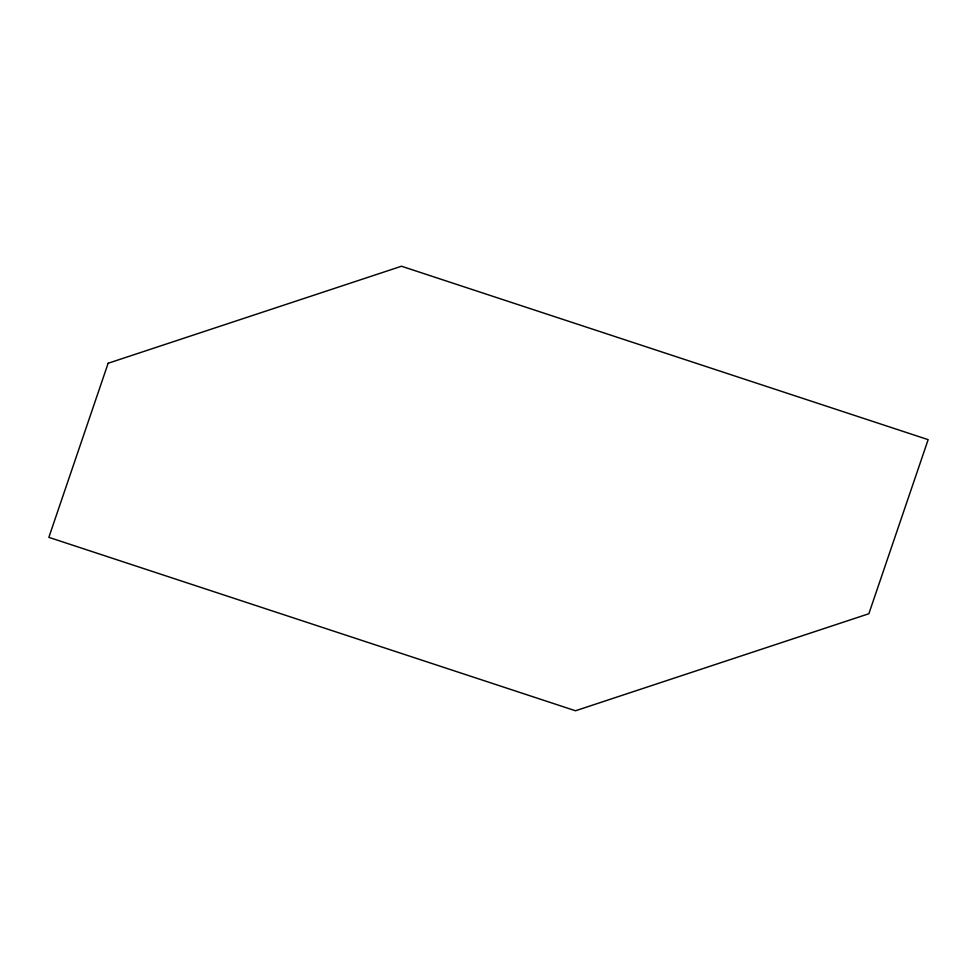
<?xml version="1.0" encoding="UTF-8"?>
<svg xmlns="http://www.w3.org/2000/svg" width="977" height="977" viewBox="0 0 977 977"><rect width="100%" height="100%" fill="white"/><g stroke="black" fill="none" stroke-linecap="round" stroke-linejoin="round"><path stroke-width="1.47" d="M108.142 363.261L48.85 537.35L575.502 710.767L868.858 613.739L928.15 439.65L401.498 266.233L108.142 363.261"/></g></svg>
